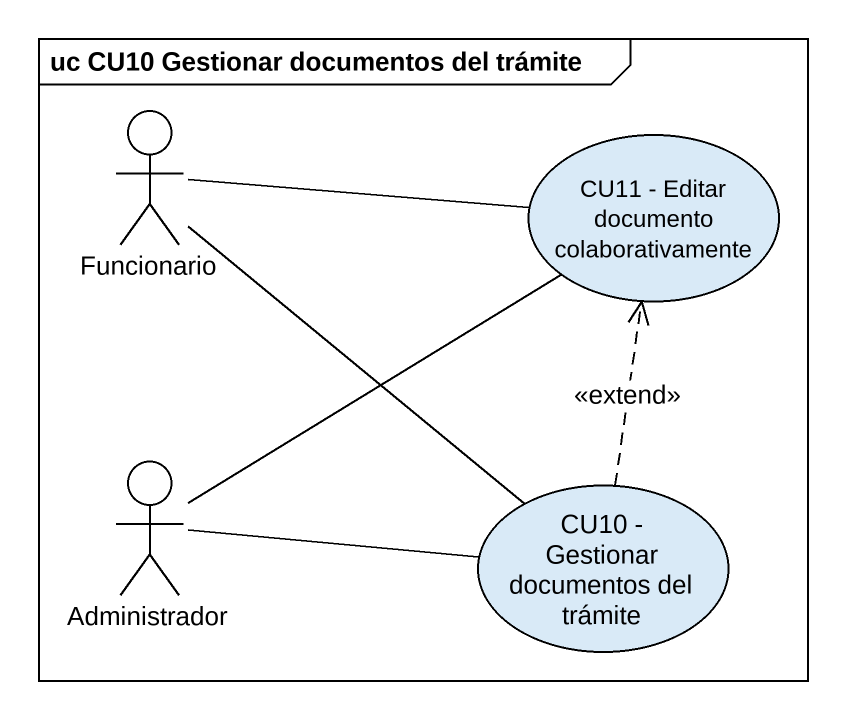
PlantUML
@startuml
mainframe uc CU10 Gestionar documentos del trámite
actor Funcionario
usecase "CU11 - Editar documento colaborativamente" as CU11_Editar_documento
actor Administrador
usecase "CU10 - Gestionar documentos del trámite" as CU10_Gestionar_documentos
CU11_Editar_documento -left- Funcionario
CU11_Editar_documento -- Administrador
CU10_Gestionar_documentos -up- Funcionario
CU10_Gestionar_documentos .up.> CU11_Editar_documento : <<extend>>
CU10_Gestionar_documentos -left- Administrador
@enduml
